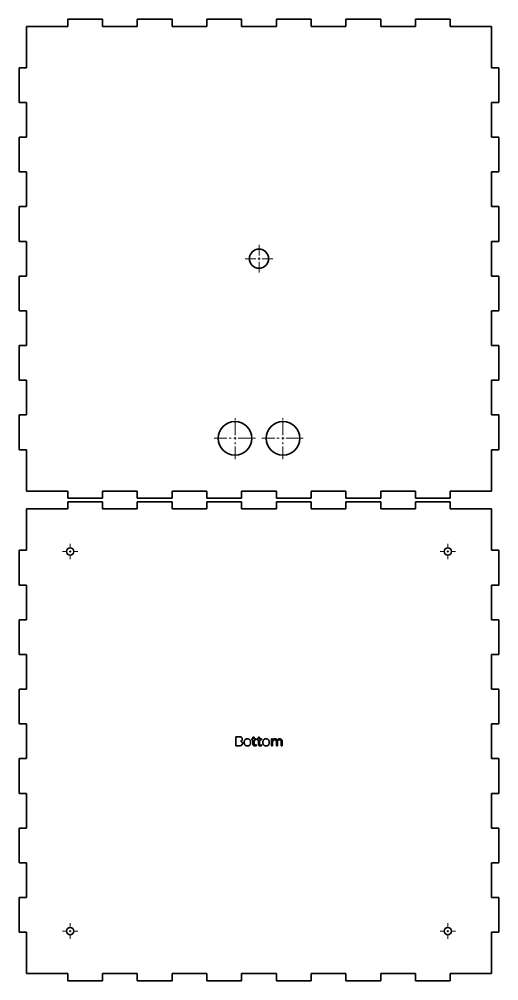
# Model space of a CAD drawing. Header units: millimetres. Extents: x 124 to 1336, y 48 to 1454.
# Drawn here: x 527 to 927, y 651 to 1454 of the extents above; entities that cross this region are included whole.
import ezdxf

# ---------------------------------------------------------------- set-up
doc = ezdxf.new("R2010")
doc.units = ezdxf.units.MM
doc.header["$LTSCALE"] = 0.75
doc.linetypes.add('CENTER2', pattern=[28.575, 19.05, -3.175, 3.175, -3.175])
doc.layers.add('Smart Centers', color=7, linetype='CENTER2', lineweight=18)
doc.layers.add('Visible', color=7, linetype='Continuous', lineweight=35)

# ---------------------------------------------------------------- blocks, each defined once
blk = doc.blocks.new('*U17')
at = {"layer": 'Smart Centers', "color": 0, "ltscale": 0.75, "transparency": 16777216}
for p, q in [((-6.5, 0), (-2.678906, 0)), ((0, 2.678906), (0, 6.5)), ((2.678906, 0), (6.5, 0)), ((0, -6.5), (0, -2.678906))]:
    blk.add_line(p, q, dxfattribs=at)
at = {"layer": 'Smart Centers', "color": 0, "linetype": 'Continuous', "ltscale": 0.75, "transparency": 16777216}
for p, q in [((-0.892969, 0), (0.892969, 0)), ((0, -0.892969), (0, 0.892969))]:
    blk.add_line(p, q, dxfattribs=at)
blk = doc.blocks.new('*U18')
at = {"layer": 'Smart Centers', "color": 0, "ltscale": 0.75, "transparency": 16777216}
for p, q in [((-6.5, 0), (-2.678906, 0)), ((0, 2.678906), (0, 6.5)), ((2.678906, 0), (6.5, 0)), ((0, -6.5), (0, -2.678906))]:
    blk.add_line(p, q, dxfattribs=at)
at = {"layer": 'Smart Centers', "color": 0, "linetype": 'Continuous', "ltscale": 0.75, "transparency": 16777216}
for p, q in [((-0.892969, 0), (0.892969, 0)), ((0, -0.892969), (0, 0.892969))]:
    blk.add_line(p, q, dxfattribs=at)
blk = doc.blocks.new('*U19')
at = {"layer": 'Smart Centers', "color": 0, "ltscale": 0.75, "transparency": 16777216}
for p, q in [((-6.5, 0), (-2.678906, 0)), ((0, 2.678906), (0, 6.5)), ((2.678906, 0), (6.5, 0)), ((0, -6.5), (0, -2.678906))]:
    blk.add_line(p, q, dxfattribs=at)
at = {"layer": 'Smart Centers', "color": 0, "linetype": 'Continuous', "ltscale": 0.75, "transparency": 16777216}
for p, q in [((-0.892969, 0), (0.892969, 0)), ((0, -0.892969), (0, 0.892969))]:
    blk.add_line(p, q, dxfattribs=at)
blk = doc.blocks.new('*U20')
at = {"layer": 'Smart Centers', "color": 0, "ltscale": 0.75, "transparency": 16777216}
for p, q in [((-6.5, 0), (-2.678906, 0)), ((0, 2.678906), (0, 6.5)), ((2.678906, 0), (6.5, 0)), ((0, -6.5), (0, -2.678906))]:
    blk.add_line(p, q, dxfattribs=at)
at = {"layer": 'Smart Centers', "color": 0, "linetype": 'Continuous', "ltscale": 0.75, "transparency": 16777216}
for p, q in [((-0.892969, 0), (0.892969, 0)), ((0, -0.892969), (0, 0.892969))]:
    blk.add_line(p, q, dxfattribs=at)
blk = doc.blocks.new('*U21')
at = {"layer": 'Smart Centers', "color": 0, "ltscale": 0.75, "transparency": 16777216}
for p, q in [((0, 2.678906), (0, 17.5)), ((-17.5, 0), (-2.678906, 0)), ((2.678906, 0), (17.5, 0)), ((0, -17.5), (0, -2.678906))]:
    blk.add_line(p, q, dxfattribs=at)
at = {"layer": 'Smart Centers', "color": 0, "linetype": 'Continuous', "ltscale": 0.75, "transparency": 16777216}
for p, q in [((-0.892969, 0), (0.892969, 0)), ((0, -0.892969), (0, 0.892969))]:
    blk.add_line(p, q, dxfattribs=at)
blk = doc.blocks.new('*U22')
at = {"layer": 'Smart Centers', "color": 0, "ltscale": 0.75, "transparency": 16777216}
for p, q in [((0, 2.678906), (0, 17.5)), ((-17.5, 0), (-2.678906, 0)), ((2.678906, 0), (17.5, 0)), ((0, -17.5), (0, -2.678906))]:
    blk.add_line(p, q, dxfattribs=at)
at = {"layer": 'Smart Centers', "color": 0, "linetype": 'Continuous', "ltscale": 0.75, "transparency": 16777216}
for p, q in [((-0.892969, 0), (0.892969, 0)), ((0, -0.892969), (0, 0.892969))]:
    blk.add_line(p, q, dxfattribs=at)
blk = doc.blocks.new('*U23')
at = {"layer": 'Smart Centers', "color": 0, "ltscale": 0.75, "transparency": 16777216}
for p, q in [((0, 2.678906), (0, 11.5)), ((-11.5, 0), (-2.678906, 0)), ((2.678906, 0), (11.5, 0)), ((0, -11.5), (0, -2.678906))]:
    blk.add_line(p, q, dxfattribs=at)
at = {"layer": 'Smart Centers', "color": 0, "linetype": 'Continuous', "ltscale": 0.75, "transparency": 16777216}
for p, q in [((-0.892969, 0), (0.892969, 0)), ((0, -0.892969), (0, 0.892969))]:
    blk.add_line(p, q, dxfattribs=at)

msp = doc.modelspace()

# ---------------------------------------------------------------- linework, layer by layer
at = {"layer": 'Visible'}
for p, q in [((567.709925, 1454.040984), (567.709925, 1448.040984)), ((596.709925, 1454.040984), (567.709925, 1454.040984)), ((596.709925, 1448.040984), (596.709925, 1454.040984)), ((625.709925, 1454.040984), (625.709925, 1448.040984)), ((654.709925, 1454.040984), (625.709925, 1454.040984)), ((654.709925, 1448.040984), (654.709925, 1454.040984)), ((683.709925, 1454.040984), (683.709925, 1448.040984)), ((712.709925, 1454.040984), (683.709925, 1454.040984)), ((712.709925, 1448.040984), (712.709925, 1454.040984)), ((741.709925, 1454.040984), (741.709925, 1448.040984)), ((770.709925, 1454.040984), (741.709925, 1454.040984)), ((770.709925, 1448.040984), (770.709925, 1454.040984)), ((799.709925, 1454.040984), (799.709925, 1448.040984)), ((828.709925, 1454.040984), (799.709925, 1454.040984)), ((828.709925, 1448.040984), (828.709925, 1454.040984)), ((857.709925, 1454.040984), (857.709925, 1448.040984)), ((886.709925, 1454.040984), (857.709925, 1454.040984)), ((886.709925, 1448.040984), (886.709925, 1454.040984)), ((533.209925, 1448.040984), (533.209925, 1413.540984)), ((567.709925, 1448.040984), (533.209925, 1448.040984)), ((625.709925, 1448.040984), (596.709925, 1448.040984)), ((683.709925, 1448.040984), (654.709925, 1448.040984)), ((741.709925, 1448.040984), (712.709925, 1448.040984)), ((799.709925, 1448.040984), (770.709925, 1448.040984)), ((857.709925, 1448.040984), (828.709925, 1448.040984)), ((921.209925, 1448.040984), (886.709925, 1448.040984)), ((921.209925, 1413.540984), (921.209925, 1448.040984)), ((527.209925, 1413.540984), (527.209925, 1384.540984)), ((533.209925, 1413.540984), (527.209925, 1413.540984)), ((927.209925, 1413.540984), (921.209925, 1413.540984)), ((927.209925, 1384.540984), (927.209925, 1413.540984)), ((527.209925, 1384.540984), (533.209925, 1384.540984)), ((533.209925, 1384.540984), (533.209925, 1355.540984)), ((921.209925, 1384.540984), (927.209925, 1384.540984)), ((921.209925, 1355.540984), (921.209925, 1384.540984)), ((527.209925, 1355.540984), (527.209925, 1326.540984)), ((533.209925, 1355.540984), (527.209925, 1355.540984)), ((927.209925, 1355.540984), (921.209925, 1355.540984)), ((927.209925, 1326.540984), (927.209925, 1355.540984)), ((527.209925, 1326.540984), (533.209925, 1326.540984)), ((533.209925, 1326.540984), (533.209925, 1297.540984)), ((921.209925, 1326.540984), (927.209925, 1326.540984)), ((921.209925, 1297.540984), (921.209925, 1326.540984)), ((527.209925, 1297.540984), (527.209925, 1268.540984)), ((533.209925, 1297.540984), (527.209925, 1297.540984)), ((927.209925, 1297.540984), (921.209925, 1297.540984)), ((927.209925, 1268.540984), (927.209925, 1297.540984)), ((527.209925, 1268.540984), (533.209925, 1268.540984)), ((533.209925, 1268.540984), (533.209925, 1239.540984)), ((921.209925, 1268.540984), (927.209925, 1268.540984)), ((921.209925, 1239.540984), (921.209925, 1268.540984)), ((527.209925, 1239.540984), (527.209925, 1210.540984)), ((533.209925, 1239.540984), (527.209925, 1239.540984)), ((927.209925, 1239.540984), (921.209925, 1239.540984)), ((927.209925, 1210.540984), (927.209925, 1239.540984)), ((527.209925, 1210.540984), (533.209925, 1210.540984)), ((533.209925, 1210.540984), (533.209925, 1181.540984)), ((921.209925, 1210.540984), (927.209925, 1210.540984)), ((921.209925, 1181.540984), (921.209925, 1210.540984)), ((527.209925, 1181.540984), (527.209925, 1152.540984)), ((533.209925, 1181.540984), (527.209925, 1181.540984)), ((927.209925, 1181.540984), (921.209925, 1181.540984)), ((927.209925, 1152.540984), (927.209925, 1181.540984)), ((527.209925, 1152.540984), (533.209925, 1152.540984)), ((533.209925, 1152.540984), (533.209925, 1123.540984)), ((921.209925, 1152.540984), (927.209925, 1152.540984)), ((921.209925, 1123.540984), (921.209925, 1152.540984)), ((527.209925, 1123.540984), (527.209925, 1094.540984)), ((533.209925, 1123.540984), (527.209925, 1123.540984)), ((927.209925, 1123.540984), (921.209925, 1123.540984)), ((927.209925, 1094.540984), (927.209925, 1123.540984)), ((527.209925, 1094.540984), (533.209925, 1094.540984)), ((533.209925, 1094.540984), (533.209925, 1060.040984)), ((921.209925, 1094.540984), (927.209925, 1094.540984)), ((921.209925, 1060.040984), (921.209925, 1094.540984)), ((533.209925, 1060.040984), (567.709925, 1060.040984)), ((567.709925, 1060.040984), (567.709925, 1054.040984)), ((596.709925, 1060.040984), (625.709925, 1060.040984)), ((596.709925, 1054.040984), (596.709925, 1060.040984)), ((625.709925, 1060.040984), (625.709925, 1054.040984)), ((654.709925, 1060.040984), (683.709925, 1060.040984)), ((654.709925, 1054.040984), (654.709925, 1060.040984)), ((683.709925, 1060.040984), (683.709925, 1054.040984)), ((712.709925, 1060.040984), (741.709925, 1060.040984)), ((712.709925, 1054.040984), (712.709925, 1060.040984)), ((741.709925, 1060.040984), (741.709925, 1054.040984)), ((770.709925, 1060.040984), (799.709925, 1060.040984)), ((770.709925, 1054.040984), (770.709925, 1060.040984)), ((799.709925, 1060.040984), (799.709925, 1054.040984)), ((828.709925, 1060.040984), (857.709925, 1060.040984)), ((828.709925, 1054.040984), (828.709925, 1060.040984)), ((857.709925, 1060.040984), (857.709925, 1054.040984)), ((886.709925, 1060.040984), (921.209925, 1060.040984)), ((886.709925, 1054.040984), (886.709925, 1060.040984)), ((567.709925, 1054.040984), (596.709925, 1054.040984)), ((625.709925, 1054.040984), (654.709925, 1054.040984)), ((683.709925, 1054.040984), (712.709925, 1054.040984)), ((741.709925, 1054.040984), (770.709925, 1054.040984)), ((799.709925, 1054.040984), (828.709925, 1054.040984)), ((857.709925, 1054.040984), (886.709925, 1054.040984)), ((533.209925, 1045.040984), (533.209925, 1010.540984)), ((567.709925, 1045.040984), (533.209925, 1045.040984)), ((567.709925, 1051.040984), (567.709925, 1045.040984)), ((596.709925, 1051.040984), (567.709925, 1051.040984)), ((596.709925, 1045.040984), (596.709925, 1051.040984)), ((625.709925, 1045.040984), (596.709925, 1045.040984)), ((625.709925, 1051.040984), (625.709925, 1045.040984)), ((654.709925, 1051.040984), (625.709925, 1051.040984)), ((654.709925, 1045.040984), (654.709925, 1051.040984)), ((683.709925, 1045.040984), (654.709925, 1045.040984)), ((683.709925, 1051.040984), (683.709925, 1045.040984)), ((712.709925, 1051.040984), (683.709925, 1051.040984)), ((712.709925, 1045.040984), (712.709925, 1051.040984)), ((741.709925, 1045.040984), (712.709925, 1045.040984)), ((741.709925, 1051.040984), (741.709925, 1045.040984)), ((770.709925, 1051.040984), (741.709925, 1051.040984)), ((770.709925, 1045.040984), (770.709925, 1051.040984)), ((799.709925, 1045.040984), (770.709925, 1045.040984)), ((799.709925, 1051.040984), (799.709925, 1045.040984)), ((828.709925, 1051.040984), (799.709925, 1051.040984)), ((828.709925, 1045.040984), (828.709925, 1051.040984)), ((857.709925, 1045.040984), (828.709925, 1045.040984)), ((857.709925, 1051.040984), (857.709925, 1045.040984)), ((886.709925, 1051.040984), (857.709925, 1051.040984)), ((886.709925, 1045.040984), (886.709925, 1051.040984)), ((921.209925, 1045.040984), (886.709925, 1045.040984)), ((921.209925, 1010.540984), (921.209925, 1045.040984)), ((527.209925, 1010.540984), (527.209925, 981.540984)), ((533.209925, 1010.540984), (527.209925, 1010.540984)), ((927.209925, 1010.540984), (921.209925, 1010.540984)), ((927.209925, 981.540984), (927.209925, 1010.540984)), ((527.209925, 981.540984), (533.209925, 981.540984)), ((533.209925, 981.540984), (533.209925, 952.540984)), ((921.209925, 981.540984), (927.209925, 981.540984)), ((921.209925, 952.540984), (921.209925, 981.540984)), ((527.209925, 952.540984), (527.209925, 923.540984)), ((533.209925, 952.540984), (527.209925, 952.540984)), ((927.209925, 952.540984), (921.209925, 952.540984)), ((927.209925, 923.540984), (927.209925, 952.540984)), ((527.209925, 923.540984), (533.209925, 923.540984)), ((533.209925, 923.540984), (533.209925, 894.540984)), ((921.209925, 923.540984), (927.209925, 923.540984)), ((921.209925, 894.540984), (921.209925, 923.540984)), ((527.209925, 894.540984), (527.209925, 865.540984)), ((533.209925, 894.540984), (527.209925, 894.540984)), ((927.209925, 894.540984), (921.209925, 894.540984)), ((927.209925, 865.540984), (927.209925, 894.540984)), ((527.209925, 865.540984), (533.209925, 865.540984)), ((533.209925, 865.540984), (533.209925, 836.540984)), ((921.209925, 865.540984), (927.209925, 865.540984)), ((921.209925, 836.540984), (921.209925, 865.540984)), ((708.009925, 854.808984), (710.829925, 854.808984)), ((708.009925, 847.272984), (708.009925, 854.808984)), ((710.829925, 854.808984), (710.992925, 854.805984)), ((710.992925, 854.805984), (711.149925, 854.797984)), ((711.149925, 854.797984), (711.300925, 854.783984)), ((711.300925, 854.783984), (711.446925, 854.764984)), ((711.446925, 854.764984), (711.587925, 854.740984)), ((711.587925, 854.740984), (711.721925, 854.710984)), ((711.721925, 854.710984), (711.850925, 854.674984)), ((711.850925, 854.674984), (711.973925, 854.633984)), ((711.973925, 854.633984), (712.091925, 854.587984)), ((712.091925, 854.587984), (712.203925, 854.535984)), ((712.257925, 851.196984), (712.132925, 851.146984)), ((712.203925, 854.535984), (712.309925, 854.479984)), ((712.375925, 851.252984), (712.257925, 851.196984)), ((712.309925, 854.479984), (712.410925, 854.419984)), ((712.486925, 851.314984), (712.375925, 851.252984)), ((712.410925, 854.419984), (712.506925, 854.356984)), ((712.589925, 851.382984), (712.486925, 851.314984)), ((712.506925, 854.356984), (712.596925, 854.289984)), ((712.686925, 851.456984), (712.589925, 851.382984)), ((712.596925, 854.289984), (712.680925, 854.218984)), ((712.680925, 854.218984), (712.759925, 854.145984)), ((712.775925, 851.536984), (712.686925, 851.456984)), ((712.759925, 854.145984), (712.832925, 854.068984)), ((712.857925, 851.623984), (712.775925, 851.536984)), ((712.832925, 854.068984), (712.900925, 853.987984)), ((712.932925, 851.715984), (712.857925, 851.623984)), ((712.900925, 853.987984), (712.962925, 853.903984)), ((713.000925, 851.812984), (712.932925, 851.715984)), ((712.962925, 853.903984), (713.019925, 853.815984)), ((713.061925, 851.913984), (713.000925, 851.812984)), ((713.019925, 853.815984), (713.070925, 853.725984)), ((713.114925, 852.017984), (713.061925, 851.913984)), ((713.070925, 853.725984), (713.116925, 853.633984)), ((713.160925, 852.124984), (713.114925, 852.017984)), ((713.116925, 853.633984), (713.157925, 853.540984)), ((713.157925, 853.540984), (713.192925, 853.444984)), ((713.200925, 852.235984), (713.160925, 852.124984)), ((713.192925, 853.444984), (713.222925, 853.348984)), ((713.232925, 852.349984), (713.200925, 852.235984)), ((713.222925, 853.348984), (713.246925, 853.249984)), ((713.257925, 852.467984), (713.232925, 852.349984)), ((713.246925, 853.249984), (713.265925, 853.150984)), ((713.275925, 852.588984), (713.257925, 852.467984)), ((713.265925, 853.150984), (713.278925, 853.048984)), ((713.285925, 852.712984), (713.275925, 852.588984)), ((713.278925, 853.048984), (713.286925, 852.945984)), ((713.289925, 852.840984), (713.285925, 852.712984)), ((713.286925, 852.945984), (713.289925, 852.840984)), ((714.954925, 851.050984), (714.992925, 851.212984)), ((714.992925, 851.212984), (715.038925, 851.369984)), ((715.038925, 851.369984), (715.090925, 851.519984)), ((715.090925, 851.519984), (715.149925, 851.662984)), ((715.149925, 851.662984), (715.215925, 851.799984)), ((715.215925, 851.799984), (715.287925, 851.930984)), ((715.287925, 851.930984), (715.364925, 852.054984)), ((715.364925, 852.054984), (715.447925, 852.171984)), ((715.447925, 852.171984), (715.534925, 852.282984)), ((715.534925, 852.282984), (715.627925, 852.386984)), ((715.627925, 852.386984), (715.724925, 852.484984)), ((715.724925, 852.484984), (715.827925, 852.575984)), ((715.827925, 852.575984), (715.935925, 852.660984)), ((715.935925, 852.660984), (716.048925, 852.738984)), ((716.048925, 852.738984), (716.166925, 852.810984)), ((716.166925, 852.810984), (716.288925, 852.875984)), ((716.288925, 852.875984), (716.414925, 852.933984)), ((716.414925, 852.933984), (716.543925, 852.984984)), ((716.543925, 852.984984), (716.676925, 853.029984)), ((716.676925, 853.029984), (716.812925, 853.067984)), ((716.812925, 853.067984), (716.951925, 853.097984)), ((716.951925, 853.097984), (717.094925, 853.121984)), ((717.094925, 853.121984), (717.240925, 853.138984)), ((717.240925, 853.138984), (717.390925, 853.149984)), ((717.390925, 853.149984), (717.543925, 853.152984)), ((717.543925, 853.152984), (717.695925, 853.149984)), ((717.695925, 853.149984), (717.844925, 853.138984)), ((717.844925, 853.138984), (717.989925, 853.121984)), ((717.989925, 853.121984), (718.131925, 853.097984)), ((718.131925, 853.097984), (718.270925, 853.067984)), ((718.270925, 853.067984), (718.405925, 853.029984)), ((718.405925, 853.029984), (718.537925, 852.984984)), ((718.537925, 852.984984), (718.666925, 852.933984)), ((718.666925, 852.933984), (718.792925, 852.875984)), ((718.792925, 852.875984), (718.914925, 852.810984)), ((718.914925, 852.810984), (719.032925, 852.738984)), ((719.032925, 852.738984), (719.145925, 852.660984)), ((719.145925, 852.660984), (719.253925, 852.575984)), ((719.253925, 852.575984), (719.355925, 852.484984)), ((719.355925, 852.484984), (719.453925, 852.386984)), ((719.453925, 852.386984), (719.545925, 852.282984)), ((719.545925, 852.282984), (719.632925, 852.171984)), ((719.632925, 852.171984), (719.714925, 852.054984)), ((719.714925, 852.054984), (719.790925, 851.930984)), ((719.790925, 851.930984), (719.862925, 851.799984)), ((719.862925, 851.799984), (719.928925, 851.662984)), ((719.928925, 851.662984), (719.986925, 851.519984)), ((719.986925, 851.519984), (720.038925, 851.369984)), ((720.038925, 851.369984), (720.083925, 851.212984)), ((720.083925, 851.212984), (720.121925, 851.050984)), ((721.221925, 853.008984), (722.145925, 853.008984)), ((721.221925, 852.360984), (721.221925, 853.008984)), ((722.145925, 852.360984), (721.221925, 852.360984)), ((722.145925, 853.008984), (722.145925, 854.604984)), ((722.145925, 854.604984), (723.069925, 854.604984)), ((722.145925, 848.748984), (722.145925, 852.360984)), ((723.069925, 854.604984), (723.069925, 853.008984)), ((723.069925, 853.008984), (724.881925, 853.008984)), ((723.069925, 852.360984), (723.069925, 848.772984)), ((724.881925, 852.360984), (723.069925, 852.360984)), ((724.881925, 853.008984), (724.881925, 852.360984)), ((725.733925, 853.008984), (726.657925, 853.008984)), ((725.733925, 852.360984), (725.733925, 853.008984)), ((726.657925, 852.360984), (725.733925, 852.360984)), ((726.657925, 853.008984), (726.657925, 854.604984)), ((726.657925, 854.604984), (727.581925, 854.604984)), ((726.657925, 848.748984), (726.657925, 852.360984)), ((727.581925, 854.604984), (727.581925, 853.008984)), ((727.581925, 853.008984), (729.393925, 853.008984)), ((727.581925, 852.360984), (727.581925, 848.772984)), ((729.393925, 852.360984), (727.581925, 852.360984)), ((729.393925, 853.008984), (729.393925, 852.360984)), ((730.536925, 851.050984), (730.574925, 851.212984)), ((730.574925, 851.212984), (730.620925, 851.369984)), ((730.620925, 851.369984), (730.672925, 851.519984)), ((730.672925, 851.519984), (730.731925, 851.662984)), ((730.731925, 851.662984), (730.797925, 851.799984)), ((730.797925, 851.799984), (730.869925, 851.930984)), ((730.869925, 851.930984), (730.946925, 852.054984)), ((730.946925, 852.054984), (731.029925, 852.171984)), ((731.029925, 852.171984), (731.116925, 852.282984)), ((731.116925, 852.282984), (731.209925, 852.386984)), ((731.209925, 852.386984), (731.306925, 852.484984)), ((731.306925, 852.484984), (731.409925, 852.575984)), ((731.409925, 852.575984), (731.517925, 852.660984)), ((731.517925, 852.660984), (731.630925, 852.738984)), ((731.630925, 852.738984), (731.748925, 852.810984)), ((731.748925, 852.810984), (731.870925, 852.875984)), ((731.870925, 852.875984), (731.996925, 852.933984)), ((731.996925, 852.933984), (732.125925, 852.984984)), ((732.125925, 852.984984), (732.258925, 853.029984)), ((732.258925, 853.029984), (732.394925, 853.067984)), ((732.394925, 853.067984), (732.533925, 853.097984)), ((732.533925, 853.097984), (732.676925, 853.121984)), ((732.676925, 853.121984), (732.822925, 853.138984)), ((732.822925, 853.138984), (732.972925, 853.149984)), ((732.972925, 853.149984), (733.125925, 853.152984)), ((733.125925, 853.152984), (733.277925, 853.149984)), ((733.277925, 853.149984), (733.426925, 853.138984)), ((733.426925, 853.138984), (733.571925, 853.121984)), ((733.571925, 853.121984), (733.713925, 853.097984)), ((733.713925, 853.097984), (733.852925, 853.067984)), ((733.852925, 853.067984), (733.987925, 853.029984)), ((733.987925, 853.029984), (734.119925, 852.984984)), ((734.119925, 852.984984), (734.248925, 852.933984)), ((734.248925, 852.933984), (734.374925, 852.875984)), ((734.374925, 852.875984), (734.496925, 852.810984)), ((734.496925, 852.810984), (734.614925, 852.738984)), ((734.614925, 852.738984), (734.727925, 852.660984)), ((734.727925, 852.660984), (734.835925, 852.575984)), ((734.835925, 852.575984), (734.937925, 852.484984)), ((734.937925, 852.484984), (735.035925, 852.386984)), ((735.035925, 852.386984), (735.127925, 852.282984)), ((735.127925, 852.282984), (735.214925, 852.171984)), ((735.214925, 852.171984), (735.296925, 852.054984)), ((735.296925, 852.054984), (735.372925, 851.930984)), ((735.372925, 851.930984), (735.444925, 851.799984)), ((735.444925, 851.799984), (735.510925, 851.662984)), ((735.510925, 851.662984), (735.568925, 851.519984)), ((735.568925, 851.519984), (735.620925, 851.369984)), ((735.620925, 851.369984), (735.665925, 851.212984)), ((735.665925, 851.212984), (735.703925, 851.050984)), ((737.607925, 853.008984), (738.411925, 853.008984)), ((737.607925, 847.272984), (737.607925, 853.008984)), ((738.411925, 853.008984), (738.519925, 851.856984)), ((738.519925, 851.856984), (738.575925, 851.978984)), ((738.575925, 851.978984), (738.636925, 852.094984)), ((738.636925, 852.094984), (738.701925, 852.204984)), ((738.701925, 852.204984), (738.770925, 852.309984)), ((738.747925, 851.235984), (738.708925, 851.128984)), ((738.790925, 851.338984), (738.747925, 851.235984)), ((738.770925, 852.309984), (738.844925, 852.408984)), ((738.836925, 851.435984), (738.790925, 851.338984)), ((738.885925, 851.528984), (738.836925, 851.435984)), ((738.844925, 852.408984), (738.922925, 852.501984)), ((738.938925, 851.616984), (738.885925, 851.528984)), ((738.922925, 852.501984), (739.004925, 852.588984)), ((738.994925, 851.699984), (738.938925, 851.616984)), ((739.054925, 851.778984), (738.994925, 851.699984)), ((739.004925, 852.588984), (739.091925, 852.670984)), ((739.118925, 851.851984), (739.054925, 851.778984)), ((739.091925, 852.670984), (739.182925, 852.746984)), ((739.185925, 851.919984), (739.118925, 851.851984)), ((739.182925, 852.746984), (739.278925, 852.816984)), ((739.255925, 851.983984), (739.185925, 851.919984)), ((739.329925, 852.042984), (739.255925, 851.983984)), ((739.278925, 852.816984), (739.378925, 852.880984)), ((739.406925, 852.096984), (739.329925, 852.042984)), ((739.378925, 852.880984), (739.481925, 852.937984)), ((739.486925, 852.144984), (739.406925, 852.096984)), ((739.481925, 852.937984), (739.589925, 852.987984)), ((739.568925, 852.186984), (739.486925, 852.144984)), ((739.653925, 852.222984), (739.568925, 852.186984)), ((739.589925, 852.987984), (739.700925, 853.031984)), ((739.742925, 852.253984), (739.653925, 852.222984)), ((739.700925, 853.031984), (739.816925, 853.068984)), ((739.832925, 852.279984), (739.742925, 852.253984)), ((739.816925, 853.068984), (739.935925, 853.098984)), ((739.926925, 852.299984), (739.832925, 852.279984)), ((740.022925, 852.313984), (739.926925, 852.299984)), ((739.935925, 853.098984), (740.058925, 853.122984)), ((740.121925, 852.321984), (740.022925, 852.313984)), ((740.058925, 853.122984), (740.185925, 853.139984)), ((740.223925, 852.324984), (740.121925, 852.321984)), ((740.185925, 853.139984), (740.316925, 853.149984)), ((740.356925, 852.320984), (740.223925, 852.324984)), ((740.316925, 853.149984), (740.451925, 853.152984)), ((740.483925, 852.307984), (740.356925, 852.320984)), ((740.451925, 853.152984), (740.585925, 853.149984)), ((740.604925, 852.285984), (740.483925, 852.307984)), ((740.585925, 853.149984), (740.714925, 853.140984)), ((740.720925, 852.255984), (740.604925, 852.285984)), ((740.714925, 853.140984), (740.840925, 853.125984)), ((740.830925, 852.217984), (740.720925, 852.255984)), ((740.934925, 852.170984), (740.830925, 852.217984)), ((740.840925, 853.125984), (740.962925, 853.104984)), ((741.033925, 852.114984), (740.934925, 852.170984)), ((740.962925, 853.104984), (741.080925, 853.076984)), ((741.125925, 852.049984), (741.033925, 852.114984)), ((741.080925, 853.076984), (741.194925, 853.043984)), ((741.213925, 851.977984), (741.125925, 852.049984)), ((741.194925, 853.043984), (741.305925, 853.004984)), ((741.294925, 851.895984), (741.213925, 851.977984)), ((741.369925, 851.805984), (741.294925, 851.895984)), ((741.305925, 853.004984), (741.411925, 852.958984)), ((741.435925, 851.708984), (741.369925, 851.805984)), ((741.411925, 852.958984), (741.513925, 852.907984)), ((741.494925, 851.602984), (741.435925, 851.708984)), ((741.546925, 851.489984), (741.494925, 851.602984)), ((741.513925, 852.907984), (741.612925, 852.849984)), ((741.589925, 851.368984), (741.546925, 851.489984)), ((741.624925, 851.239984), (741.589925, 851.368984)), ((741.612925, 852.849984), (741.706925, 852.786984)), ((741.652925, 851.102984), (741.624925, 851.239984)), ((741.706925, 852.786984), (741.796925, 852.717984)), ((741.796925, 852.717984), (741.882925, 852.644984)), ((741.882925, 852.644984), (741.962925, 852.565984)), ((741.962925, 852.565984), (742.039925, 852.481984)), ((742.039925, 852.481984), (742.111925, 852.391984)), ((742.111925, 852.391984), (742.178925, 852.297984)), ((742.178925, 852.297984), (742.241925, 852.197984)), ((742.241925, 852.197984), (742.299925, 852.092984)), ((742.299925, 852.092984), (742.353925, 851.982984)), ((742.353925, 851.982984), (742.402925, 851.867984)), ((742.402925, 851.867984), (742.442904, 851.759858)), ((742.442904, 851.759858), (742.477925, 851.846984)), ((742.477925, 851.846984), (742.520925, 851.945984)), ((742.520925, 851.945984), (742.566925, 852.040984)), ((742.566925, 852.040984), (742.615925, 852.131984)), ((742.615925, 852.131984), (742.667925, 852.218984)), ((742.667925, 852.218984), (742.722925, 852.302984)), ((742.722925, 852.302984), (742.779925, 852.381984)), ((742.814925, 851.318984), (742.760925, 851.165984)), ((742.779925, 852.381984), (742.839925, 852.456984)), ((742.876925, 851.461984), (742.814925, 851.318984)), ((742.839925, 852.456984), (742.902925, 852.528984)), ((742.946925, 851.596984), (742.876925, 851.461984)), ((742.902925, 852.528984), (742.967925, 852.596984)), ((743.025925, 851.721984), (742.946925, 851.596984)), ((742.967925, 852.596984), (743.034925, 852.659984)), ((743.111925, 851.836984), (743.025925, 851.721984)), ((743.034925, 852.659984), (743.104925, 852.719984)), ((743.104925, 852.719984), (743.177925, 852.775984)), ((743.205925, 851.938984), (743.111925, 851.836984)), ((743.177925, 852.775984), (743.252925, 852.827984)), ((743.306925, 852.029984), (743.205925, 851.938984)), ((743.252925, 852.827984), (743.330925, 852.875984)), ((743.415925, 852.107984), (743.306925, 852.029984)), ((743.330925, 852.875984), (743.410925, 852.920984)), ((743.410925, 852.920984), (743.493925, 852.960984)), ((743.531925, 852.173984), (743.415925, 852.107984)), ((743.493925, 852.960984), (743.578925, 852.996984)), ((743.654925, 852.228984), (743.531925, 852.173984)), ((743.578925, 852.996984), (743.666925, 853.029984)), ((743.784925, 852.270984), (743.654925, 852.228984)), ((743.666925, 853.029984), (743.755925, 853.058984)), ((743.755925, 853.058984), (743.847925, 853.083984)), ((743.922925, 852.300984), (743.784925, 852.270984)), ((743.847925, 853.083984), (743.941925, 853.104984)), ((744.067925, 852.318984), (743.922925, 852.300984)), ((743.941925, 853.104984), (744.038925, 853.121984)), ((744.038925, 853.121984), (744.137925, 853.135984)), ((744.219925, 852.324984), (744.067925, 852.318984)), ((744.137925, 853.135984), (744.238925, 853.144984)), ((744.349925, 852.320984), (744.219925, 852.324984)), ((744.238925, 853.144984), (744.341925, 853.150984)), ((744.341925, 853.150984), (744.447925, 853.152984)), ((744.474925, 852.307984), (744.349925, 852.320984)), ((744.447925, 853.152984), (744.581925, 853.149984)), ((744.594925, 852.285984), (744.474925, 852.307984)), ((744.581925, 853.149984), (744.710925, 853.140984)), ((744.708925, 852.255984), (744.594925, 852.285984)), ((744.817925, 852.217984), (744.708925, 852.255984)), ((744.710925, 853.140984), (744.836925, 853.125984)), ((744.920925, 852.170984), (744.817925, 852.217984)), ((744.836925, 853.125984), (744.958925, 853.104984)), ((745.018925, 852.114984), (744.920925, 852.170984)), ((744.958925, 853.104984), (745.076925, 853.076984)), ((745.110925, 852.049984), (745.018925, 852.114984)), ((745.076925, 853.076984), (745.190925, 853.043984)), ((745.197925, 851.977984), (745.110925, 852.049984)), ((745.190925, 853.043984), (745.301925, 853.004984)), ((745.278925, 851.895984), (745.197925, 851.977984)), ((745.353925, 851.805984), (745.278925, 851.895984)), ((745.301925, 853.004984), (745.407925, 852.958984)), ((745.419925, 851.708984), (745.353925, 851.805984)), ((745.407925, 852.958984), (745.509925, 852.907984)), ((745.478925, 851.602984), (745.419925, 851.708984)), ((745.530925, 851.489984), (745.478925, 851.602984)), ((745.509925, 852.907984), (745.608925, 852.849984)), ((745.573925, 851.368984), (745.530925, 851.489984)), ((745.608925, 851.239984), (745.573925, 851.368984)), ((745.608925, 852.849984), (745.702925, 852.786984)), ((745.636925, 851.102984), (745.608925, 851.239984)), ((745.702925, 852.786984), (745.792925, 852.717984)), ((745.792925, 852.717984), (745.878925, 852.644984)), ((745.878925, 852.644984), (745.958925, 852.565984)), ((745.958925, 852.565984), (746.035925, 852.481984)), ((746.035925, 852.481984), (746.107925, 852.391984)), ((746.107925, 852.391984), (746.174925, 852.297984)), ((746.174925, 852.297984), (746.237925, 852.197984)), ((746.237925, 852.197984), (746.295925, 852.092984)), ((746.295925, 852.092984), (746.349925, 851.982984)), ((746.349925, 851.982984), (746.398925, 851.867984)), ((746.398925, 851.867984), (746.442925, 851.748984)), ((746.442925, 851.748984), (746.481925, 851.625984)), ((746.481925, 851.625984), (746.514925, 851.497984)), ((746.514925, 851.497984), (746.542925, 851.366984)), ((746.542925, 851.366984), (746.566925, 851.230984)), ((746.566925, 851.230984), (746.584925, 851.089984)), ((710.829925, 847.272984), (708.009925, 847.272984)), ((710.974925, 847.274984), (710.829925, 847.272984)), ((711.115925, 847.279984), (710.974925, 847.274984)), ((711.250925, 847.288984), (711.115925, 847.279984)), ((711.381925, 847.300984), (711.250925, 847.288984)), ((711.507925, 847.315984), (711.381925, 847.300984)), ((711.628925, 847.335984), (711.507925, 847.315984)), ((711.745925, 847.357984), (711.628925, 847.335984)), ((711.856925, 847.383984), (711.745925, 847.357984)), ((711.963925, 847.413984), (711.856925, 847.383984)), ((712.000925, 851.102984), (711.861925, 851.064984)), ((711.861925, 851.064984), (711.952925, 851.048984)), ((711.952925, 851.048984), (712.041925, 851.028984)), ((712.065925, 847.446984), (711.963925, 847.413984)), ((712.132925, 851.146984), (712.000925, 851.102984)), ((712.041925, 851.028984), (712.128925, 851.004984)), ((712.163925, 847.482984), (712.065925, 847.446984)), ((712.128925, 851.004984), (712.213925, 850.977984)), ((712.256925, 847.520984), (712.163925, 847.482984)), ((712.213925, 850.977984), (712.295925, 850.946984)), ((712.346925, 847.561984), (712.256925, 847.520984)), ((712.295925, 850.946984), (712.375925, 850.912984)), ((712.432925, 847.604984), (712.346925, 847.561984)), ((712.375925, 850.912984), (712.453925, 850.874984)), ((712.513925, 847.650984), (712.432925, 847.604984)), ((712.453925, 850.874984), (712.529925, 850.832984)), ((712.591925, 847.698984), (712.513925, 847.650984)), ((712.529925, 850.832984), (712.603925, 850.786984)), ((712.665925, 847.748984), (712.591925, 847.698984)), ((712.603925, 850.786984), (712.674925, 850.737984)), ((712.735925, 847.801984), (712.665925, 847.748984)), ((712.674925, 850.737984), (712.743925, 850.685984)), ((712.801925, 847.856984), (712.735925, 847.801984)), ((712.743925, 850.685984), (712.808925, 850.630984)), ((712.863925, 847.914984), (712.801925, 847.856984)), ((712.808925, 850.630984), (712.871925, 850.574984)), ((712.921925, 847.974984), (712.863925, 847.914984)), ((712.871925, 850.574984), (712.930925, 850.515984)), ((712.976925, 848.034984), (712.921925, 847.974984)), ((712.930925, 850.515984), (712.987925, 850.453984)), ((713.028925, 848.097984), (712.976925, 848.034984)), ((712.987925, 850.453984), (713.040925, 850.390984)), ((713.076925, 848.161984), (713.028925, 848.097984)), ((713.040925, 850.390984), (713.090925, 850.324984)), ((713.120925, 848.226984), (713.076925, 848.161984)), ((713.090925, 850.324984), (713.138925, 850.256984)), ((713.161925, 848.293984), (713.120925, 848.226984)), ((713.138925, 850.256984), (713.182925, 850.186984)), ((713.199925, 848.361984), (713.161925, 848.293984)), ((713.182925, 850.186984), (713.223925, 850.113984)), ((713.234925, 848.430984), (713.199925, 848.361984)), ((713.223925, 850.113984), (713.261925, 850.039984)), ((713.264925, 848.502984), (713.234925, 848.430984)), ((713.261925, 850.039984), (713.294925, 849.963984)), ((713.292925, 848.574984), (713.264925, 848.502984)), ((713.317925, 848.647984), (713.292925, 848.574984)), ((713.294925, 849.963984), (713.324925, 849.887984)), ((713.338925, 848.721984), (713.317925, 848.647984)), ((713.324925, 849.887984), (713.350925, 849.810984)), ((713.358925, 848.795984), (713.338925, 848.721984)), ((713.350925, 849.810984), (713.372925, 849.731984)), ((713.375925, 848.870984), (713.358925, 848.795984)), ((713.372925, 849.731984), (713.389925, 849.652984)), ((713.389925, 848.944984), (713.375925, 848.870984)), ((713.389925, 849.652984), (713.403925, 849.571984)), ((713.400925, 849.020984), (713.389925, 848.944984)), ((713.409925, 849.095984), (713.400925, 849.020984)), ((713.403925, 849.571984), (713.413925, 849.490984)), ((713.416925, 849.171984), (713.409925, 849.095984)), ((713.413925, 849.490984), (713.419925, 849.407984)), ((713.420925, 849.247984), (713.416925, 849.171984)), ((713.419925, 849.407984), (713.421925, 849.324984)), ((713.421925, 849.324984), (713.420925, 849.247984)), ((714.867925, 850.140984), (714.870925, 850.335984)), ((714.870925, 849.946984), (714.867925, 850.140984)), ((714.870925, 850.335984), (714.881925, 850.523984)), ((714.881925, 849.759984), (714.870925, 849.946984)), ((714.881925, 850.523984), (714.898925, 850.705984)), ((714.898925, 849.578984), (714.881925, 849.759984)), ((714.898925, 850.705984), (714.923925, 850.881984)), ((714.923925, 849.403984), (714.898925, 849.578984)), ((714.923925, 850.881984), (714.954925, 851.050984)), ((714.954925, 849.234984), (714.923925, 849.403984)), ((714.992925, 849.072984), (714.954925, 849.234984)), ((715.038925, 848.915984), (714.992925, 849.072984)), ((715.090925, 848.765984), (715.038925, 848.915984)), ((715.149925, 848.622984), (715.090925, 848.765984)), ((715.215925, 848.484984), (715.149925, 848.622984)), ((715.287925, 848.353984), (715.215925, 848.484984)), ((715.364925, 848.228984), (715.287925, 848.353984)), ((715.447925, 848.111984), (715.364925, 848.228984)), ((715.534925, 847.999984), (715.447925, 848.111984)), ((715.627925, 847.895984), (715.534925, 847.999984)), ((715.724925, 847.796984), (715.627925, 847.895984)), ((715.827925, 847.705984), (715.724925, 847.796984)), ((715.935925, 847.620984), (715.827925, 847.705984)), ((716.048925, 847.542984), (715.935925, 847.620984)), ((716.166925, 847.470984), (716.048925, 847.542984)), ((716.288925, 847.405984), (716.166925, 847.470984)), ((716.414925, 847.347984), (716.288925, 847.405984)), ((716.543925, 847.296984), (716.414925, 847.347984)), ((716.676925, 847.251984), (716.543925, 847.296984)), ((716.812925, 847.213984), (716.676925, 847.251984)), ((716.951925, 847.183984), (716.812925, 847.213984)), ((717.094925, 847.159984), (716.951925, 847.183984)), ((717.240925, 847.142984), (717.094925, 847.159984)), ((717.390925, 847.131984), (717.240925, 847.142984)), ((717.543925, 847.128984), (717.390925, 847.131984)), ((717.695925, 847.131984), (717.543925, 847.128984)), ((717.844925, 847.142984), (717.695925, 847.131984)), ((717.989925, 847.159984), (717.844925, 847.142984)), ((718.131925, 847.183984), (717.989925, 847.159984)), ((718.270925, 847.213984), (718.131925, 847.183984)), ((718.405925, 847.251984), (718.270925, 847.213984)), ((718.537925, 847.296984), (718.405925, 847.251984)), ((718.666925, 847.347984), (718.537925, 847.296984)), ((718.792925, 847.405984), (718.666925, 847.347984)), ((718.914925, 847.470984), (718.792925, 847.405984)), ((719.032925, 847.542984), (718.914925, 847.470984)), ((719.145925, 847.620984), (719.032925, 847.542984)), ((719.253925, 847.705984), (719.145925, 847.620984)), ((719.355925, 847.796984), (719.253925, 847.705984)), ((719.453925, 847.895984), (719.355925, 847.796984)), ((719.545925, 847.999984), (719.453925, 847.895984)), ((719.632925, 848.111984), (719.545925, 847.999984)), ((719.714925, 848.228984), (719.632925, 848.111984)), ((719.790925, 848.353984), (719.714925, 848.228984)), ((719.862925, 848.484984), (719.790925, 848.353984)), ((719.928925, 848.622984), (719.862925, 848.484984)), ((719.986925, 848.765984), (719.928925, 848.622984)), ((720.038925, 848.915984), (719.986925, 848.765984)), ((720.083925, 849.072984), (720.038925, 848.915984)), ((720.121925, 849.234984), (720.083925, 849.072984)), ((720.121925, 851.050984), (720.152925, 850.881984)), ((720.152925, 849.403984), (720.121925, 849.234984)), ((720.152925, 850.881984), (720.176925, 850.705984)), ((720.176925, 849.578984), (720.152925, 849.403984)), ((720.176925, 850.705984), (720.193925, 850.523984)), ((720.193925, 849.759984), (720.176925, 849.578984)), ((720.193925, 850.523984), (720.204925, 850.335984)), ((720.204925, 849.946984), (720.193925, 849.759984)), ((720.204925, 850.335984), (720.207925, 850.140984)), ((720.207925, 850.140984), (720.204925, 849.946984)), ((722.147925, 848.642984), (722.145925, 848.748984)), ((722.154925, 848.539984), (722.147925, 848.642984)), ((722.164925, 848.440984), (722.154925, 848.539984)), ((722.180925, 848.345984), (722.164925, 848.440984)), ((722.199925, 848.253984), (722.180925, 848.345984)), ((722.223925, 848.165984), (722.199925, 848.253984)), ((722.251925, 848.080984), (722.223925, 848.165984)), ((722.283925, 847.999984), (722.251925, 848.080984)), ((722.320925, 847.922984), (722.283925, 847.999984)), ((722.361925, 847.848984), (722.320925, 847.922984)), ((722.406925, 847.778984), (722.361925, 847.848984)), ((722.454925, 847.711984), (722.406925, 847.778984)), ((722.505925, 847.648984), (722.454925, 847.711984)), ((722.559925, 847.589984), (722.505925, 847.648984)), ((722.616925, 847.533984), (722.559925, 847.589984)), ((722.676925, 847.481984), (722.616925, 847.533984)), ((722.740925, 847.432984), (722.676925, 847.481984)), ((722.806925, 847.387984), (722.740925, 847.432984)), ((722.876925, 847.346984), (722.806925, 847.387984)), ((722.949925, 847.308984), (722.876925, 847.346984)), ((723.024925, 847.274984), (722.949925, 847.308984)), ((723.102925, 847.243984), (723.024925, 847.274984)), ((723.069925, 848.772984), (723.077925, 848.603984)), ((723.077925, 848.603984), (723.102925, 848.452984)), ((723.102925, 848.452984), (723.144925, 848.319984)), ((723.181925, 847.216984), (723.102925, 847.243984)), ((723.144925, 848.319984), (723.201925, 848.204984)), ((723.262925, 847.193984), (723.181925, 847.216984)), ((723.201925, 848.204984), (723.276925, 848.106984)), ((723.345925, 847.173984), (723.262925, 847.193984)), ((723.276925, 848.106984), (723.367925, 848.026984)), ((723.430925, 847.157984), (723.345925, 847.173984)), ((723.367925, 848.026984), (723.475925, 847.964984)), ((723.517925, 847.144984), (723.430925, 847.157984)), ((723.475925, 847.964984), (723.599925, 847.920984)), ((723.606925, 847.135984), (723.517925, 847.144984)), ((723.599925, 847.920984), (723.740925, 847.893984)), ((723.696925, 847.130984), (723.606925, 847.135984)), ((723.789925, 847.128984), (723.696925, 847.130984)), ((723.740925, 847.893984), (723.897925, 847.884984)), ((723.854925, 847.129984), (723.789925, 847.128984)), ((723.918925, 847.131984), (723.854925, 847.129984)), ((723.897925, 847.884984), (723.995925, 847.886984)), ((723.982925, 847.136984), (723.918925, 847.131984)), ((724.045925, 847.141984), (723.982925, 847.136984)), ((723.995925, 847.886984), (724.043925, 847.889984)), ((724.043925, 847.889984), (724.139925, 847.897984)), ((724.108925, 847.149984), (724.045925, 847.141984)), ((724.170925, 847.158984), (724.108925, 847.149984)), ((724.139925, 847.897984), (724.187925, 847.903984)), ((724.232925, 847.169984), (724.170925, 847.158984)), ((724.187925, 847.903984), (724.234925, 847.910984)), ((724.294925, 847.182984), (724.232925, 847.169984)), ((724.234925, 847.910984), (724.328925, 847.928984)), ((724.355925, 847.196984), (724.294925, 847.182984)), ((724.328925, 847.928984), (724.374925, 847.938984)), ((724.416925, 847.212984), (724.355925, 847.196984)), ((724.374925, 847.938984), (724.421925, 847.949984)), ((724.477925, 847.229984), (724.416925, 847.212984)), ((724.421925, 847.949984), (724.469925, 847.962984)), ((724.469925, 847.962984), (724.518925, 847.975984)), ((724.537925, 847.248984), (724.477925, 847.229984)), ((724.518925, 847.975984), (724.568925, 847.990984)), ((724.598925, 847.267984), (724.537925, 847.248984)), ((724.568925, 847.990984), (724.619925, 848.006984)), ((724.659925, 847.287984), (724.598925, 847.267984)), ((724.619925, 848.006984), (724.672925, 848.022984)), ((724.720925, 847.308984), (724.659925, 847.287984)), ((724.672925, 848.022984), (724.725925, 848.040984)), ((724.781925, 847.330984), (724.720925, 847.308984)), ((724.725925, 848.040984), (724.780925, 848.059984)), ((724.780925, 848.059984), (724.836925, 848.079984)), ((724.842925, 847.353984), (724.781925, 847.330984)), ((724.836925, 848.079984), (724.893925, 848.100984)), ((724.903925, 847.377984), (724.842925, 847.353984)), ((724.893925, 848.100984), (725.025925, 847.428984)), ((724.964925, 847.402984), (724.903925, 847.377984)), ((725.025925, 847.428984), (724.964925, 847.402984)), ((726.659925, 848.642984), (726.657925, 848.748984)), ((726.666925, 848.539984), (726.659925, 848.642984)), ((726.676925, 848.440984), (726.666925, 848.539984)), ((726.692925, 848.345984), (726.676925, 848.440984)), ((726.711925, 848.253984), (726.692925, 848.345984)), ((726.735925, 848.165984), (726.711925, 848.253984)), ((726.763925, 848.080984), (726.735925, 848.165984)), ((726.795925, 847.999984), (726.763925, 848.080984)), ((726.832925, 847.922984), (726.795925, 847.999984)), ((726.873925, 847.848984), (726.832925, 847.922984)), ((726.918925, 847.778984), (726.873925, 847.848984)), ((726.966925, 847.711984), (726.918925, 847.778984)), ((727.017925, 847.648984), (726.966925, 847.711984)), ((727.071925, 847.589984), (727.017925, 847.648984)), ((727.128925, 847.533984), (727.071925, 847.589984)), ((727.188925, 847.481984), (727.128925, 847.533984)), ((727.252925, 847.432984), (727.188925, 847.481984)), ((727.318925, 847.387984), (727.252925, 847.432984)), ((727.388925, 847.346984), (727.318925, 847.387984)), ((727.461925, 847.308984), (727.388925, 847.346984)), ((727.536925, 847.274984), (727.461925, 847.308984)), ((727.614925, 847.243984), (727.536925, 847.274984)), ((727.581925, 848.772984), (727.589925, 848.603984)), ((727.589925, 848.603984), (727.614925, 848.452984)), ((727.614925, 848.452984), (727.656925, 848.319984)), ((727.693925, 847.216984), (727.614925, 847.243984)), ((727.656925, 848.319984), (727.713925, 848.204984)), ((727.774925, 847.193984), (727.693925, 847.216984)), ((727.713925, 848.204984), (727.788925, 848.106984)), ((727.857925, 847.173984), (727.774925, 847.193984)), ((727.788925, 848.106984), (727.879925, 848.026984)), ((727.942925, 847.157984), (727.857925, 847.173984)), ((727.879925, 848.026984), (727.987925, 847.964984)), ((728.029925, 847.144984), (727.942925, 847.157984)), ((727.987925, 847.964984), (728.111925, 847.920984)), ((728.118925, 847.135984), (728.029925, 847.144984)), ((728.111925, 847.920984), (728.252925, 847.893984)), ((728.208925, 847.130984), (728.118925, 847.135984)), ((728.301925, 847.128984), (728.208925, 847.130984)), ((728.252925, 847.893984), (728.409925, 847.884984)), ((728.366925, 847.129984), (728.301925, 847.128984)), ((728.430925, 847.131984), (728.366925, 847.129984)), ((728.409925, 847.884984), (728.507925, 847.886984)), ((728.494925, 847.136984), (728.430925, 847.131984)), ((728.557925, 847.141984), (728.494925, 847.136984)), ((728.507925, 847.886984), (728.555925, 847.889984)), ((728.555925, 847.889984), (728.651925, 847.897984)), ((728.620925, 847.149984), (728.557925, 847.141984)), ((728.682925, 847.158984), (728.620925, 847.149984)), ((728.651925, 847.897984), (728.699925, 847.903984)), ((728.744925, 847.169984), (728.682925, 847.158984)), ((728.699925, 847.903984), (728.746925, 847.910984)), ((728.806925, 847.182984), (728.744925, 847.169984)), ((728.746925, 847.910984), (728.840925, 847.928984)), ((728.867925, 847.196984), (728.806925, 847.182984)), ((728.840925, 847.928984), (728.886925, 847.938984)), ((728.928925, 847.212984), (728.867925, 847.196984)), ((728.886925, 847.938984), (728.933925, 847.949984)), ((728.989925, 847.229984), (728.928925, 847.212984)), ((728.933925, 847.949984), (728.981925, 847.962984)), ((728.981925, 847.962984), (729.030925, 847.975984)), ((729.049925, 847.248984), (728.989925, 847.229984)), ((729.030925, 847.975984), (729.080925, 847.990984)), ((729.110925, 847.267984), (729.049925, 847.248984)), ((729.080925, 847.990984), (729.131925, 848.006984)), ((729.171925, 847.287984), (729.110925, 847.267984)), ((729.131925, 848.006984), (729.184925, 848.022984)), ((729.232925, 847.308984), (729.171925, 847.287984)), ((729.184925, 848.022984), (729.237925, 848.040984)), ((729.293925, 847.330984), (729.232925, 847.308984)), ((729.237925, 848.040984), (729.292925, 848.059984)), ((729.292925, 848.059984), (729.348925, 848.079984)), ((729.354925, 847.353984), (729.293925, 847.330984)), ((729.348925, 848.079984), (729.405925, 848.100984)), ((729.415925, 847.377984), (729.354925, 847.353984)), ((729.405925, 848.100984), (729.537925, 847.428984)), ((729.476925, 847.402984), (729.415925, 847.377984)), ((729.537925, 847.428984), (729.476925, 847.402984)), ((730.449925, 850.140984), (730.452925, 850.335984)), ((730.452925, 849.946984), (730.449925, 850.140984)), ((730.452925, 850.335984), (730.463925, 850.523984)), ((730.463925, 849.759984), (730.452925, 849.946984)), ((730.463925, 850.523984), (730.480925, 850.705984)), ((730.480925, 849.578984), (730.463925, 849.759984)), ((730.480925, 850.705984), (730.505925, 850.881984)), ((730.505925, 849.403984), (730.480925, 849.578984)), ((730.505925, 850.881984), (730.536925, 851.050984)), ((730.536925, 849.234984), (730.505925, 849.403984)), ((730.574925, 849.072984), (730.536925, 849.234984)), ((730.620925, 848.915984), (730.574925, 849.072984)), ((730.672925, 848.765984), (730.620925, 848.915984)), ((730.731925, 848.622984), (730.672925, 848.765984)), ((730.797925, 848.484984), (730.731925, 848.622984)), ((730.869925, 848.353984), (730.797925, 848.484984)), ((730.946925, 848.228984), (730.869925, 848.353984)), ((731.029925, 848.111984), (730.946925, 848.228984)), ((731.116925, 847.999984), (731.029925, 848.111984)), ((731.209925, 847.895984), (731.116925, 847.999984)), ((731.306925, 847.796984), (731.209925, 847.895984)), ((731.409925, 847.705984), (731.306925, 847.796984)), ((731.517925, 847.620984), (731.409925, 847.705984)), ((731.630925, 847.542984), (731.517925, 847.620984)), ((731.748925, 847.470984), (731.630925, 847.542984)), ((731.870925, 847.405984), (731.748925, 847.470984)), ((731.996925, 847.347984), (731.870925, 847.405984)), ((732.125925, 847.296984), (731.996925, 847.347984)), ((732.258925, 847.251984), (732.125925, 847.296984)), ((732.394925, 847.213984), (732.258925, 847.251984)), ((732.533925, 847.183984), (732.394925, 847.213984)), ((732.676925, 847.159984), (732.533925, 847.183984)), ((732.822925, 847.142984), (732.676925, 847.159984)), ((732.972925, 847.131984), (732.822925, 847.142984)), ((733.125925, 847.128984), (732.972925, 847.131984)), ((733.277925, 847.131984), (733.125925, 847.128984)), ((733.426925, 847.142984), (733.277925, 847.131984)), ((733.571925, 847.159984), (733.426925, 847.142984)), ((733.713925, 847.183984), (733.571925, 847.159984)), ((733.852925, 847.213984), (733.713925, 847.183984)), ((733.987925, 847.251984), (733.852925, 847.213984)), ((734.119925, 847.296984), (733.987925, 847.251984)), ((734.248925, 847.347984), (734.119925, 847.296984)), ((734.374925, 847.405984), (734.248925, 847.347984)), ((734.496925, 847.470984), (734.374925, 847.405984)), ((734.614925, 847.542984), (734.496925, 847.470984)), ((734.727925, 847.620984), (734.614925, 847.542984)), ((734.835925, 847.705984), (734.727925, 847.620984)), ((734.937925, 847.796984), (734.835925, 847.705984)), ((735.035925, 847.895984), (734.937925, 847.796984)), ((735.127925, 847.999984), (735.035925, 847.895984)), ((735.214925, 848.111984), (735.127925, 847.999984)), ((735.296925, 848.228984), (735.214925, 848.111984)), ((735.372925, 848.353984), (735.296925, 848.228984)), ((735.444925, 848.484984), (735.372925, 848.353984)), ((735.510925, 848.622984), (735.444925, 848.484984)), ((735.568925, 848.765984), (735.510925, 848.622984)), ((735.620925, 848.915984), (735.568925, 848.765984)), ((735.665925, 849.072984), (735.620925, 848.915984)), ((735.703925, 849.234984), (735.665925, 849.072984)), ((735.703925, 851.050984), (735.734925, 850.881984)), ((735.734925, 849.403984), (735.703925, 849.234984)), ((735.734925, 850.881984), (735.758925, 850.705984)), ((735.758925, 849.578984), (735.734925, 849.403984)), ((735.758925, 850.705984), (735.775925, 850.523984)), ((735.775925, 849.759984), (735.758925, 849.578984)), ((735.775925, 850.523984), (735.786925, 850.335984)), ((735.786925, 849.946984), (735.775925, 849.759984)), ((735.786925, 850.335984), (735.789925, 850.140984)), ((735.789925, 850.140984), (735.786925, 849.946984)), ((738.543925, 847.272984), (737.607925, 847.272984)), ((738.545925, 850.127984), (738.543925, 849.984984)), ((738.543925, 849.984984), (738.543925, 847.272984)), ((738.551925, 850.266984), (738.545925, 850.127984)), ((738.561925, 850.402984), (738.551925, 850.266984)), ((738.576925, 850.533984), (738.561925, 850.402984)), ((738.594925, 850.660984), (738.576925, 850.533984)), ((738.616925, 850.783984), (738.594925, 850.660984)), ((738.643925, 850.902984), (738.616925, 850.783984)), ((738.674925, 851.017984), (738.643925, 850.902984)), ((738.708925, 851.128984), (738.674925, 851.017984)), ((741.671925, 850.957984), (741.652925, 851.102984)), ((741.683925, 850.804984), (741.671925, 850.957984)), ((741.687925, 850.644984), (741.683925, 850.804984)), ((741.687925, 847.272984), (741.687925, 850.644984)), ((742.611925, 847.272984), (741.687925, 847.272984)), ((742.615925, 850.264984), (742.611925, 850.056984)), ((742.611925, 850.056984), (742.611925, 847.272984)), ((742.628925, 850.462984), (742.615925, 850.264984)), ((742.648925, 850.652984), (742.628925, 850.462984)), ((742.677925, 850.832984), (742.648925, 850.652984)), ((742.714925, 851.003984), (742.677925, 850.832984)), ((742.760925, 851.165984), (742.714925, 851.003984)), ((745.655925, 850.957984), (745.636925, 851.102984)), ((745.667925, 850.804984), (745.655925, 850.957984)), ((745.671925, 850.644984), (745.667925, 850.804984)), ((745.671925, 847.272984), (745.671925, 850.644984)), ((746.607925, 847.272984), (745.671925, 847.272984)), ((746.584925, 851.089984), (746.597925, 850.945984)), ((746.597925, 850.945984), (746.604925, 850.797984)), ((746.604925, 850.797984), (746.607925, 850.644984)), ((746.607925, 850.644984), (746.607925, 847.272984)), ((527.209925, 836.540984), (527.209925, 807.540984)), ((533.209925, 836.540984), (527.209925, 836.540984)), ((927.209925, 836.540984), (921.209925, 836.540984)), ((927.209925, 807.540984), (927.209925, 836.540984)), ((527.209925, 807.540984), (533.209925, 807.540984)), ((533.209925, 807.540984), (533.209925, 778.540984)), ((921.209925, 807.540984), (927.209925, 807.540984)), ((921.209925, 778.540984), (921.209925, 807.540984)), ((527.209925, 778.540984), (527.209925, 749.540984)), ((533.209925, 778.540984), (527.209925, 778.540984)), ((927.209925, 778.540984), (921.209925, 778.540984)), ((927.209925, 749.540984), (927.209925, 778.540984)), ((527.209925, 749.540984), (533.209925, 749.540984)), ((533.209925, 749.540984), (533.209925, 720.540984)), ((921.209925, 749.540984), (927.209925, 749.540984)), ((921.209925, 720.540984), (921.209925, 749.540984)), ((527.209925, 720.540984), (527.209925, 691.540984)), ((533.209925, 720.540984), (527.209925, 720.540984)), ((927.209925, 720.540984), (921.209925, 720.540984)), ((927.209925, 691.540984), (927.209925, 720.540984)), ((527.209925, 691.540984), (533.209925, 691.540984)), ((533.209925, 691.540984), (533.209925, 657.040984)), ((921.209925, 691.540984), (927.209925, 691.540984)), ((921.209925, 657.040984), (921.209925, 691.540984)), ((533.209925, 657.040984), (567.709925, 657.040984)), ((567.709925, 657.040984), (567.709925, 651.040984)), ((567.709925, 651.040984), (596.709925, 651.040984)), ((596.709925, 657.040984), (625.709925, 657.040984)), ((596.709925, 651.040984), (596.709925, 657.040984)), ((625.709925, 657.040984), (625.709925, 651.040984)), ((625.709925, 651.040984), (654.709925, 651.040984)), ((654.709925, 657.040984), (683.709925, 657.040984)), ((654.709925, 651.040984), (654.709925, 657.040984)), ((683.709925, 657.040984), (683.709925, 651.040984)), ((683.709925, 651.040984), (712.709925, 651.040984)), ((712.709925, 657.040984), (741.709925, 657.040984)), ((712.709925, 651.040984), (712.709925, 657.040984)), ((741.709925, 657.040984), (741.709925, 651.040984)), ((741.709925, 651.040984), (770.709925, 651.040984)), ((770.709925, 657.040984), (799.709925, 657.040984)), ((770.709925, 651.040984), (770.709925, 657.040984)), ((799.709925, 657.040984), (799.709925, 651.040984)), ((799.709925, 651.040984), (828.709925, 651.040984)), ((828.709925, 657.040984), (857.709925, 657.040984)), ((828.709925, 651.040984), (828.709925, 657.040984)), ((857.709925, 657.040984), (857.709925, 651.040984)), ((857.709925, 651.040984), (886.709925, 651.040984)), ((886.709925, 657.040984), (921.209925, 657.040984)), ((886.709925, 651.040984), (886.709925, 657.040984))]:
    msp.add_line(p, q, dxfattribs=at)
at = {"layer": 'Visible', "extrusion": (0, 0, -1)}
for centre, radius in [((-727.209934, 1254.041002), 8), ((-707.209934, 1104.041002), 14), ((-747.209934, 1104.041002), 14), ((-569.709916, 1009.540961), 3), ((-884.709916, 1009.540961), 3), ((-569.709916, 692.540961), 3), ((-884.709916, 692.540961), 3)]:
    msp.add_circle(centre, radius, dxfattribs=at)

# ---------------------------------------------------------------- block references
at = {"layer": 'Smart Centers', "ltscale": 0.75}
for name, p in [('*U23', (727.209934, 1254.041002)), ('*U22', (707.209934, 1104.041002)), ('*U21', (747.209934, 1104.041002)), ('*U18', (569.709916, 1009.540961)), ('*U20', (884.709916, 1009.540961)), ('*U17', (569.709916, 692.540961)), ('*U19', (884.709916, 692.540961))]:
    msp.add_blockref(name, p, dxfattribs=at)

doc.saveas('drawing.dxf')
